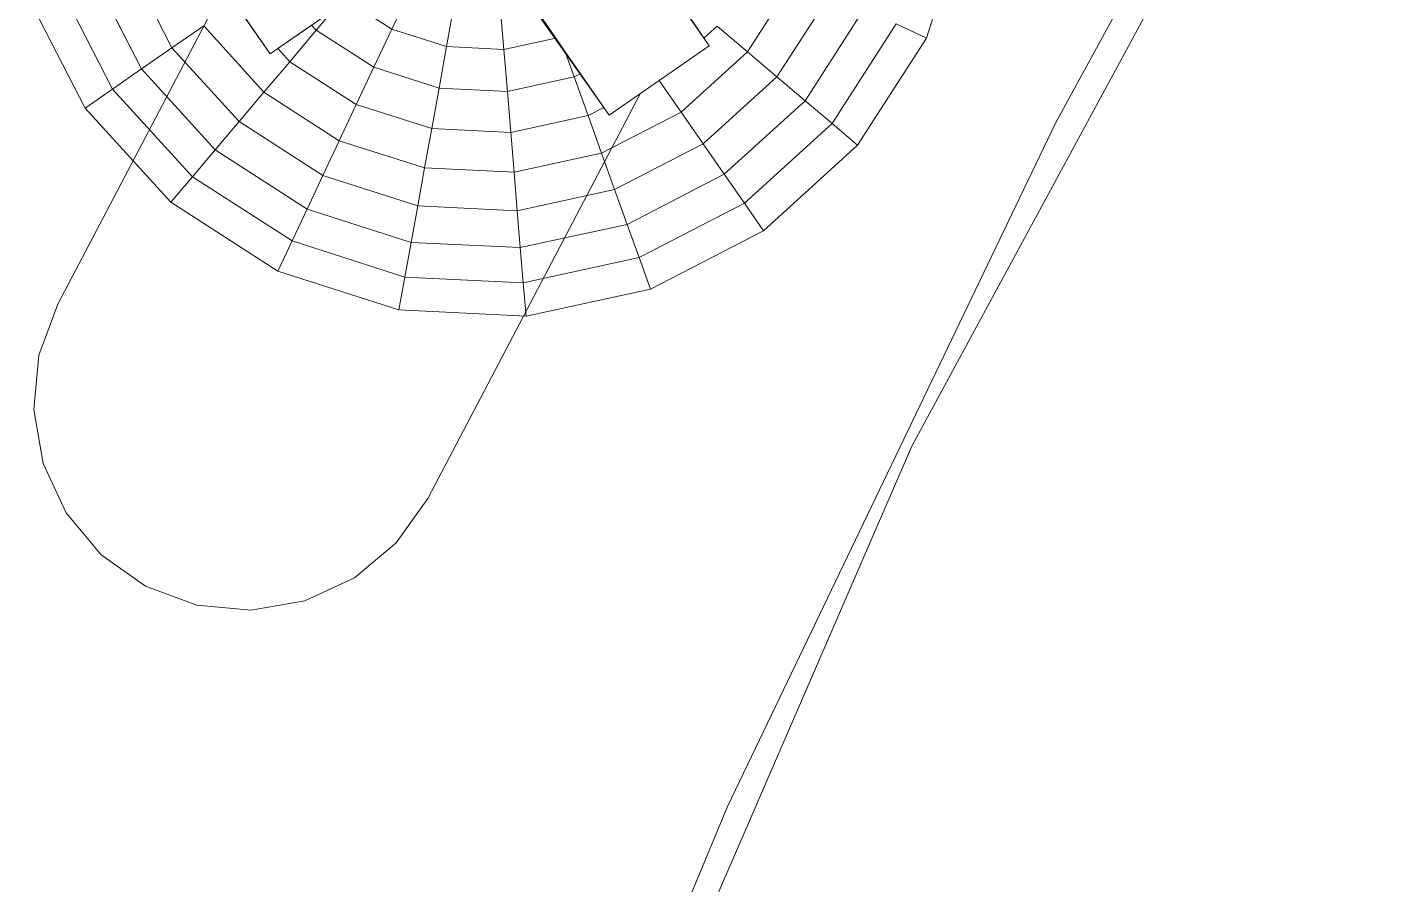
# Model space of a CAD drawing. Header units: inches. Extents: x -827 to 154, y -802 to 207.
# Drawn here: x -513.569 to -512.981, y -206.251 to -205.877 of the extents above; entities that cross this region are included whole.
import ezdxf

# ---------------------------------------------------------------- set-up
doc = ezdxf.new("R2010")
doc.units = ezdxf.units.IN
doc.header["$MEASUREMENT"] = 0
doc.layers.add('Layer0', color=7, linetype='Continuous', lineweight=9)
doc.layers.add('Miter_Saw_Station_skp', color=8, linetype='Continuous', lineweight=9)

# ---------------------------------------------------------------- blocks, each defined once
blk = doc.blocks.new('Miter_Saw_Station_skp_123-402563-Level 1')
at = {"layer": 'Layer0'}
for p, q in [((0.28228, 0.28228), (0.30856, 0.24803)), ((0.28228, 0.28228), (0.30856, 0.24803)), ((0.30856, 0.24803), (0.28228, 0.28228)), ((0.28228, 0.28228), (0.30856, 0.24803)), ((0.29874, 0.24237), (0.30856, 0.24803)), ((0.30856, 0.24803), (0.29874, 0.24237)), ((0.30856, 0.24803), (0.32507, 0.20815)), ((0.30856, 0.24803), (0.32507, 0.20815)), ((0.32507, 0.20815), (0.30856, 0.24803)), ((0.30856, 0.24803), (0.32507, 0.20815)), ((0.29874, 0.24237), (0.31413, 0.20522)), ((0.31413, 0.20522), (0.29874, 0.24237)), ((0.30257, 0.20212), (0.28838, 0.23638)), ((0.28838, 0.23638), (0.30257, 0.20212)), ((0.29045, 0.19887), (0.27751, 0.23011)), ((0.27751, 0.23011), (0.29045, 0.19887)), ((0.26619, 0.22357), (0.27782, 0.19549)), ((0.27782, 0.19549), (0.26619, 0.22357)), ((0.32507, 0.20815), (0.31413, 0.20522)), ((0.31413, 0.20522), (0.32507, 0.20815)), ((0.32507, 0.20815), (0.33071, 0.16535)), ((0.32507, 0.20815), (0.33071, 0.16535)), ((0.33071, 0.16535), (0.32507, 0.20815)), ((0.32507, 0.20815), (0.33071, 0.16535)), ((0.30257, 0.20212), (0.29045, 0.19887)), ((0.29045, 0.19887), (0.30257, 0.20212)), ((0.30257, 0.20212), (0.31413, 0.20522)), ((0.31413, 0.20522), (0.30257, 0.20212)), ((0.30257, 0.20212), (0.30741, 0.16535)), ((0.30741, 0.16535), (0.30257, 0.20212)), ((0.31938, 0.16535), (0.31413, 0.20522)), ((0.31413, 0.20522), (0.31938, 0.16535)), ((0.29045, 0.19887), (0.27782, 0.19549)), ((0.27782, 0.19549), (0.29045, 0.19887)), ((0.29045, 0.19887), (0.29486, 0.16535)), ((0.29486, 0.16535), (0.29045, 0.19887)), ((0.26473, 0.19198), (0.27782, 0.19549)), ((0.27782, 0.19549), (0.26473, 0.19198)), ((0.28179, 0.16535), (0.27782, 0.19549)), ((0.27782, 0.19549), (0.28179, 0.16535)), ((0.26473, 0.19198), (0.26551, 0.18602)), ((0.26551, 0.18602), (0.26473, 0.19198)), ((0.18602, 0.18602), (0.2687, 0.18602)), ((0.2687, 0.18602), (0.18602, 0.18602)), ((0.1867, 0.1867), (0.2687, 0.18602)), ((0.1867, 0.1867), (0.2687, 0.18602)), ((0.1867, 0.1867), (0.26551, 0.18602)), ((0.25155, 0.18602), (0.26551, 0.18602)), ((0.26551, 0.18602), (0.25155, 0.18602)), ((0.2687, 0.18602), (0.26551, 0.18602)), ((0.26551, 0.18602), (0.2687, 0.18602)), ((0.2687, 0.18602), (0.2687, 0.14469)), ((0.2687, 0.16535), (0.2687, 0.18602)), ((0.2687, 0.18602), (0.2687, 0.16535)), ((0.2687, 0.18602), (0.2687, 0.14469)), ((0.2687, 0.14469), (0.2687, 0.16535)), ((0.28179, 0.16535), (0.2687, 0.16535)), ((0.2687, 0.14469), (0.2687, 0.16535)), ((0.2687, 0.16535), (0.28179, 0.16535)), ((0.28179, 0.16535), (0.27782, 0.13522)), ((0.28179, 0.16535), (0.27782, 0.13522)), ((0.28179, 0.16535), (0.29486, 0.16535)), ((0.28179, 0.16535), (0.29486, 0.16535)), ((0.29486, 0.16535), (0.29045, 0.13183)), ((0.29045, 0.13183), (0.29486, 0.16535)), ((0.29486, 0.16535), (0.30741, 0.16535)), ((0.29486, 0.16535), (0.30741, 0.16535)), ((0.30741, 0.16535), (0.30257, 0.12859)), ((0.30257, 0.12859), (0.30741, 0.16535)), ((0.30741, 0.16535), (0.31938, 0.16535)), ((0.30741, 0.16535), (0.31938, 0.16535)), ((0.31938, 0.16535), (0.31413, 0.12549)), ((0.31413, 0.12549), (0.31938, 0.16535)), ((0.31938, 0.16535), (0.33071, 0.16535)), ((0.31938, 0.16535), (0.33071, 0.16535)), ((0.32507, 0.12256), (0.33071, 0.16535)), ((0.33071, 0.16535), (0.32507, 0.12256)), ((0.32507, 0.12256), (0.33071, 0.16535)), ((0.32507, 0.12256), (0.33071, 0.16535)), ((0.18602, 0.14469), (0.2687, 0.14469)), ((0.18602, 0.14469), (0.18602, 0.06201)), ((0.2687, 0.14469), (0.18602, 0.14469)), ((0.18602, 0.14469), (0.2687, 0.14469)), ((0.18602, 0.14469), (0.18602, 0.06201)), ((0.2687, 0.14469), (0.1867, 0.14401)), ((0.1867, 0.14401), (0.26551, 0.14469)), ((0.1867, 0.14401), (0.25155, 0.14469)), ((0.1867, 0.14401), (0.24249, 0.14469)), ((0.1867, 0.14401), (0.23685, 0.14469)), ((0.23685, 0.14469), (0.22118, 0.14469)), ((0.22118, 0.14469), (0.23685, 0.14469)), ((0.22996, 0.12805), (0.23685, 0.14469)), ((0.23685, 0.14469), (0.22996, 0.12805)), ((0.24249, 0.14469), (0.23685, 0.14469)), ((0.23685, 0.14469), (0.24249, 0.14469)), ((0.24236, 0.1209), (0.25124, 0.14234)), ((0.25124, 0.14234), (0.24236, 0.1209)), ((0.25155, 0.14469), (0.24249, 0.14469)), ((0.24249, 0.14469), (0.25124, 0.14234)), ((0.25155, 0.14469), (0.24249, 0.14469)), ((0.25124, 0.14234), (0.24249, 0.14469)), ((0.25155, 0.14469), (0.25124, 0.14234)), ((0.25155, 0.14469), (0.25124, 0.14234)), ((0.26473, 0.13873), (0.25124, 0.14234)), ((0.25124, 0.14234), (0.26473, 0.13873)), ((0.25155, 0.14469), (0.26551, 0.14469)), ((0.26551, 0.14469), (0.25155, 0.14469)), ((0.26473, 0.13873), (0.26551, 0.14469)), ((0.26551, 0.14469), (0.26473, 0.13873)), ((0.2687, 0.14469), (0.26551, 0.14469)), ((0.2687, 0.14469), (0.26551, 0.14469)), ((0.26473, 0.13873), (0.25445, 0.11391)), ((0.25445, 0.11391), (0.26473, 0.13873)), ((0.26473, 0.13873), (0.27782, 0.13522)), ((0.27782, 0.13522), (0.26473, 0.13873)), ((0.22996, 0.12805), (0.21732, 0.13535)), ((0.21732, 0.13535), (0.22996, 0.12805)), ((0.27782, 0.13522), (0.26619, 0.10714)), ((0.26619, 0.10714), (0.27782, 0.13522)), ((0.27782, 0.13522), (0.29045, 0.13183)), ((0.29045, 0.13183), (0.27782, 0.13522)), ((0.27751, 0.1006), (0.29045, 0.13183)), ((0.29045, 0.13183), (0.27751, 0.1006)), ((0.30257, 0.12859), (0.28838, 0.09432)), ((0.28838, 0.09432), (0.30257, 0.12859)), ((0.29045, 0.13183), (0.30257, 0.12859)), ((0.30257, 0.12859), (0.29045, 0.13183)), ((0.31413, 0.12549), (0.30257, 0.12859)), ((0.30257, 0.12859), (0.31413, 0.12549)), ((0.22996, 0.12805), (0.21811, 0.1126)), ((0.21811, 0.1126), (0.22996, 0.12805)), ((0.24236, 0.1209), (0.22996, 0.12805)), ((0.22996, 0.12805), (0.24236, 0.1209)), ((0.29874, 0.08834), (0.31413, 0.12549)), ((0.31413, 0.12549), (0.29874, 0.08834)), ((0.32507, 0.12256), (0.31413, 0.12549)), ((0.31413, 0.12549), (0.32507, 0.12256)), ((0.20778, 0.12293), (0.21811, 0.1126)), ((0.21811, 0.1126), (0.20778, 0.12293)), ((0.24236, 0.1209), (0.22823, 0.10248)), ((0.22823, 0.10248), (0.24236, 0.1209)), ((0.24236, 0.1209), (0.25445, 0.11391)), ((0.25445, 0.11391), (0.24236, 0.1209)), ((0.30856, 0.08268), (0.32507, 0.12256)), ((0.32507, 0.12256), (0.30856, 0.08268)), ((0.30856, 0.08268), (0.32507, 0.12256)), ((0.30856, 0.08268), (0.32507, 0.12256)), ((0.20266, 0.10074), (0.19536, 0.11339)), ((0.19536, 0.11339), (0.20266, 0.10074)), ((0.21811, 0.1126), (0.20266, 0.10074)), ((0.20266, 0.10074), (0.21811, 0.1126)), ((0.21811, 0.1126), (0.22823, 0.10248)), ((0.22823, 0.10248), (0.21811, 0.1126)), ((0.25445, 0.11391), (0.2381, 0.09261)), ((0.2381, 0.09261), (0.25445, 0.11391)), ((0.25445, 0.11391), (0.26619, 0.10714)), ((0.26619, 0.10714), (0.25445, 0.11391)), ((0.24768, 0.08302), (0.26619, 0.10714)), ((0.26619, 0.10714), (0.24768, 0.08302)), ((0.27751, 0.1006), (0.26619, 0.10714)), ((0.26619, 0.10714), (0.27751, 0.1006)), ((0.18602, 0.09386), (0.20266, 0.10074)), ((0.20266, 0.10074), (0.18602, 0.09386)), ((0.20981, 0.08835), (0.20266, 0.10074)), ((0.20266, 0.10074), (0.20981, 0.08835)), ((0.22823, 0.10248), (0.20981, 0.08835)), ((0.20981, 0.08835), (0.22823, 0.10248)), ((0.2381, 0.09261), (0.22823, 0.10248)), ((0.22823, 0.10248), (0.2381, 0.09261)), ((0.27751, 0.1006), (0.25693, 0.07378)), ((0.25693, 0.07378), (0.27751, 0.1006)), ((0.27751, 0.1006), (0.28838, 0.09432)), ((0.28838, 0.09432), (0.27751, 0.1006)), ((0.2168, 0.07626), (0.2381, 0.09261)), ((0.2381, 0.09261), (0.2168, 0.07626)), ((0.24768, 0.08302), (0.2381, 0.09261)), ((0.2381, 0.09261), (0.24768, 0.08302)), ((0.28838, 0.09432), (0.26581, 0.0649)), ((0.26581, 0.0649), (0.28838, 0.09432)), ((0.28838, 0.09432), (0.29874, 0.08834)), ((0.29874, 0.08834), (0.28838, 0.09432)), ((0.18602, 0.08822), (0.18837, 0.07947)), ((0.18837, 0.07947), (0.18602, 0.08822)), ((0.18837, 0.07947), (0.20981, 0.08835)), ((0.20981, 0.08835), (0.18837, 0.07947)), ((0.2168, 0.07626), (0.20981, 0.08835)), ((0.20981, 0.08835), (0.2168, 0.07626)), ((0.27427, 0.05644), (0.29874, 0.08834)), ((0.29874, 0.08834), (0.27427, 0.05644)), ((0.29874, 0.08834), (0.30856, 0.08268)), ((0.30856, 0.08268), (0.29874, 0.08834)), ((0.24768, 0.08302), (0.22357, 0.06452)), ((0.22357, 0.06452), (0.24768, 0.08302)), ((0.24768, 0.08302), (0.25693, 0.07378)), ((0.25693, 0.07378), (0.24768, 0.08302)), ((0.28228, 0.04843), (0.30856, 0.08268)), ((0.30856, 0.08268), (0.28228, 0.04843)), ((0.28228, 0.04843), (0.30856, 0.08268)), ((0.28228, 0.04843), (0.30856, 0.08268)), ((0.18837, 0.07947), (0.18602, 0.07916)), ((0.18837, 0.07947), (0.18602, 0.07916)), ((0.18602, 0.06519), (0.18602, 0.07916)), ((0.18602, 0.06519), (0.18602, 0.07916)), ((0.18837, 0.07947), (0.19198, 0.06598)), ((0.19198, 0.06598), (0.18837, 0.07947)), ((0.2168, 0.07626), (0.19198, 0.06598)), ((0.19198, 0.06598), (0.2168, 0.07626)), ((0.22357, 0.06452), (0.2168, 0.07626)), ((0.2168, 0.07626), (0.22357, 0.06452)), ((0.23011, 0.05319), (0.25693, 0.07378)), ((0.25693, 0.07378), (0.23011, 0.05319)), ((0.26581, 0.0649), (0.25693, 0.07378)), ((0.25693, 0.07378), (0.26581, 0.0649)), ((0.18602, 0.06519), (0.19198, 0.06598)), ((0.19198, 0.06598), (0.18602, 0.06519)), ((0.18602, 0.06201), (0.18602, 0.06519)), ((0.18602, 0.06201), (0.18602, 0.06519)), ((0.19198, 0.06598), (0.19549, 0.05289)), ((0.19549, 0.05289), (0.19198, 0.06598)), ((0.22357, 0.06452), (0.19549, 0.05289)), ((0.19549, 0.05289), (0.22357, 0.06452)), ((0.23011, 0.05319), (0.22357, 0.06452)), ((0.22357, 0.06452), (0.23011, 0.05319)), ((0.26581, 0.0649), (0.23638, 0.04233)), ((0.23638, 0.04233), (0.26581, 0.0649)), ((0.27427, 0.05644), (0.26581, 0.0649)), ((0.26581, 0.0649), (0.27427, 0.05644)), ((0.14469, 0.06201), (0.18602, 0.06201)), ((0.14469, 0.06201), (0.18602, 0.06201)), ((0.18602, 0.06201), (0.16535, 0.06201)), ((0.18602, 0.06201), (0.16535, 0.06201)), ((0.24237, 0.03196), (0.27427, 0.05644)), ((0.27427, 0.05644), (0.24237, 0.03196)), ((0.28228, 0.04843), (0.27427, 0.05644)), ((0.27427, 0.05644), (0.28228, 0.04843)), ((0.16535, 0.04892), (0.19549, 0.05289)), ((0.19549, 0.05289), (0.16535, 0.04892)), ((0.19887, 0.04026), (0.19549, 0.05289)), ((0.19549, 0.05289), (0.19887, 0.04026)), ((0.23011, 0.05319), (0.19887, 0.04026)), ((0.19887, 0.04026), (0.23011, 0.05319)), ((0.23011, 0.05319), (0.23638, 0.04233)), ((0.23638, 0.04233), (0.23011, 0.05319)), ((0.16535, 0.03584), (0.16535, 0.04892)), ((0.16535, 0.03584), (0.16535, 0.04892)), ((0.24803, 0.02215), (0.28228, 0.04843)), ((0.28228, 0.04843), (0.24803, 0.02215)), ((0.24803, 0.02215), (0.28228, 0.04843)), ((0.24803, 0.02215), (0.28228, 0.04843)), ((0.20212, 0.02813), (0.23638, 0.04233)), ((0.23638, 0.04233), (0.20212, 0.02813)), ((0.24237, 0.03196), (0.23638, 0.04233)), ((0.23638, 0.04233), (0.24237, 0.03196)), ((0.16535, 0.03584), (0.13183, 0.04026)), ((0.13183, 0.04026), (0.16535, 0.03584)), ((0.19887, 0.04026), (0.16535, 0.03584)), ((0.16535, 0.03584), (0.19887, 0.04026)), ((0.20212, 0.02813), (0.19887, 0.04026)), ((0.19887, 0.04026), (0.20212, 0.02813)), ((0.16535, 0.02329), (0.16535, 0.03584)), ((0.16535, 0.02329), (0.16535, 0.03584)), ((0.16535, 0.02329), (0.12859, 0.02813)), ((0.12859, 0.02813), (0.16535, 0.02329)), ((0.20212, 0.02813), (0.16535, 0.02329)), ((0.16535, 0.02329), (0.20212, 0.02813)), ((0.20212, 0.02813), (0.20522, 0.01658)), ((0.20522, 0.01658), (0.20212, 0.02813)), ((0.20522, 0.01658), (0.24237, 0.03196)), ((0.24237, 0.03196), (0.20522, 0.01658)), ((0.24803, 0.02215), (0.24237, 0.03196)), ((0.24237, 0.03196), (0.24803, 0.02215)), ((0.16535, 0.01133), (0.16535, 0.02329)), ((0.16535, 0.01133), (0.16535, 0.02329)), ((0.20815, 0.00563), (0.24803, 0.02215)), ((0.24803, 0.02215), (0.20815, 0.00563)), ((0.20815, 0.00563), (0.24803, 0.02215)), ((0.20815, 0.00563), (0.24803, 0.02215)), ((0.12549, 0.01658), (0.16535, 0.01133)), ((0.16535, 0.01133), (0.12549, 0.01658)), ((0.16535, 0.01133), (0.20522, 0.01658)), ((0.20522, 0.01658), (0.16535, 0.01133)), ((0.20815, 0.00563), (0.20522, 0.01658)), ((0.20522, 0.01658), (0.20815, 0.00563)), ((0.16535, 0), (0.16535, 0.01133)), ((0.16535, 0), (0.16535, 0.01133)), ((0.16535, 0), (0.12256, 0.00563)), ((0.16535, 0), (0.12256, 0.00563)), ((0.12256, 0.00563), (0.16535, 0)), ((0.12256, 0.00563), (0.16535, 0)), ((0.16535, 0), (0.20815, 0.00563)), ((0.20815, 0.00563), (0.16535, 0)), ((0.16535, 0), (0.20815, 0.00563)), ((0.16535, 0), (0.20815, 0.00563))]:
    blk.add_line(p, q, dxfattribs=at)
blk = doc.blocks.new('Miter_Saw_Station_skp_111-402551-Level 1')
at = {"layer": 'Layer0'}
for p, q in [((14.47053, 5.90777), (14.60794, 6.2372)), ((14.60794, 6.2372), (14.47053, 5.90777)), ((14.31607, 5.58597), (14.47053, 5.90777)), ((14.47053, 5.90777), (14.31607, 5.58597)), ((14.64614, 5.80022), (14.66944, 5.81098)), ((14.66944, 5.81098), (14.64614, 5.80022)), ((14.66944, 5.81098), (14.69474, 5.81535)), ((14.69474, 5.81535), (14.66944, 5.81098)), ((14.69474, 5.81535), (14.7203, 5.81303)), ((14.7203, 5.81303), (14.69474, 5.81535)), ((14.7203, 5.81303), (14.74439, 5.80416)), ((14.74439, 5.80416), (14.7203, 5.81303)), ((14.62642, 5.78378), (14.64614, 5.80022)), ((14.64614, 5.80022), (14.62642, 5.78378)), ((14.74439, 5.80416), (14.76537, 5.78936)), ((14.76537, 5.78936), (14.74439, 5.80416)), ((14.76537, 5.78936), (14.7818, 5.76964)), ((14.76537, 5.78936), (14.7818, 5.76964)), ((14.61162, 5.76281), (14.62642, 5.78378)), ((14.61162, 5.76281), (14.62642, 5.78378)), ((14.7818, 5.76964), (14.79257, 5.74634)), ((14.7818, 5.76964), (14.79257, 5.74634)), ((14.51171, 5.5725), (14.61162, 5.76281)), ((14.51171, 5.5725), (14.61162, 5.76281)), ((14.79257, 5.74634), (14.79694, 5.72104)), ((14.79257, 5.74634), (14.79694, 5.72104)), ((14.79694, 5.72104), (14.79461, 5.69548)), ((14.79694, 5.72104), (14.79461, 5.69548)), ((14.78575, 5.67139), (14.79461, 5.69548)), ((14.79461, 5.69548), (14.78575, 5.67139)), ((14.70754, 5.52243), (14.78575, 5.67139)), ((14.78575, 5.67139), (14.70754, 5.52243)), ((14.16588, 5.31095), (14.31607, 5.58597)), ((14.31607, 5.58597), (14.16588, 5.31095))]:
    blk.add_line(p, q, dxfattribs=at)
blk = doc.blocks.new('Miter_Saw_Station_skp_86-402526-Level 1')
blk.add_blockref('Miter_Saw_Station_skp_111-402551-Level 1', (0, 0))
blk = doc.blocks.new('Miter_Saw_Station_skp_85-402525-Level 1')
at = {"layer": 'Layer0'}
for p, q in [((19.66097, 5.75073), (19.89751, 6.2961)), ((19.66097, 5.75073), (19.89751, 6.2961)), ((19.44308, 5.3483), (19.66097, 5.75073)), ((19.44308, 5.3483), (19.66097, 5.75073))]:
    blk.add_line(p, q, dxfattribs=at)
blk = doc.blocks.new('Miter_Saw_Station_skp_24-402464-Level 1')
at = {"rotation": 90.00000000000001}
for name, p in [('Miter_Saw_Station_skp_85-402525-Level 1', (25.30457, 0.07125)), ('Miter_Saw_Station_skp_86-402526-Level 1', (25.2921, 5.34845))]:
    blk.add_blockref(name, p, dxfattribs=at)
at = {"xscale": 1.3869, "yscale": 1.3869, "zscale": 1.3869, "rotation": 214.755031142394}
blk.add_blockref('Miter_Saw_Station_skp_123-402563-Level 1', (19.9013, 20.252), dxfattribs=at)
blk = doc.blocks.new('Miter_Saw_Station_skp_1-402441-Level 1')
at = {"xscale": 0.9269999999999998, "yscale": 0.9269999999999998, "zscale": 0.9269999999999998, "rotation": 180}
blk.add_blockref('Miter_Saw_Station_skp_24-402464-Level 1', (27.90359, 71.92039), dxfattribs=at)
blk = doc.blocks.new('Miter_Saw_Station_skp-402418-Level 1')
blk.add_blockref('Miter_Saw_Station_skp_1-402441-Level 1', (0, 0))

msp = doc.modelspace()

# ---------------------------------------------------------------- block references
at = {"layer": 'Miter_Saw_Station_skp', "color": 7, "rotation": 269.9999999999997}
msp.add_blockref('Miter_Saw_Station_skp-402418-Level 1', (-566.811294, -196.282674), dxfattribs=at)

doc.saveas('drawing.dxf')
